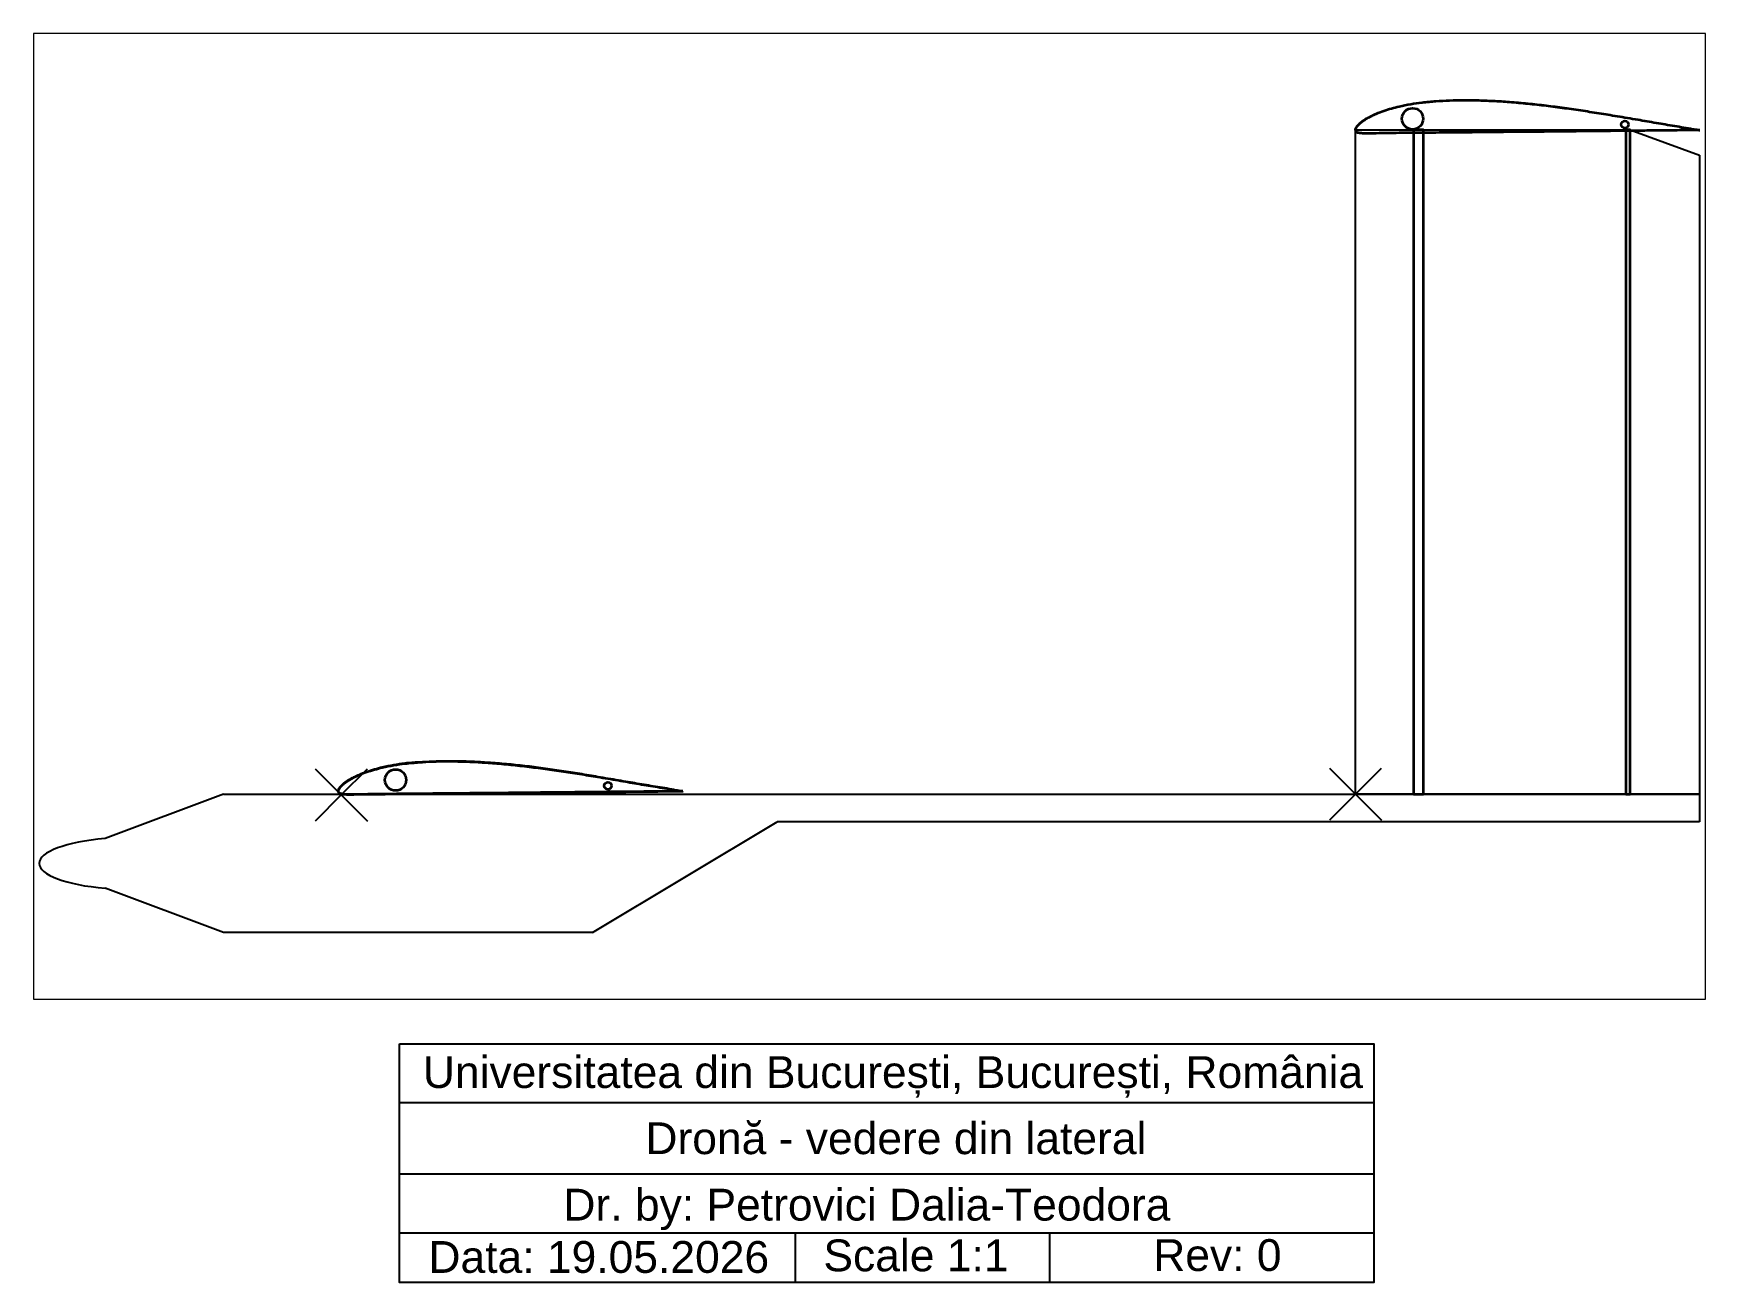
# Paper-space layout 'Layout1' of a CAD drawing. Header units: millimetres, sheet in inches. Extents: x 0 to 10.5, y 0.2 to 8.
# The model-space entities are those that its viewports show. They can reach past a viewport. Long polylines and large blocks are cut down to what shows.
import ezdxf

# ---------------------------------------------------------------- set-up
doc = ezdxf.new("R2010")
doc.units = ezdxf.units.MM
doc.header["$MEASUREMENT"] = 0
for name, color, linetype, lineweight in [('CONTUR_ARIPA', 10, 'Continuous', 35), ('COTE', 114, 'Continuous', 35), ('LONJEROANE', 50, 'Continuous', 35), ('NERVURI', 30, 'Continuous', 35)]:
    doc.layers.add(name, color=color, linetype=linetype, lineweight=lineweight)
for name, color, linetype in [('FUSELAJ', 40, 'Continuous'), ('MARCAJE', 241, 'Continuous'), ('MPPT', 252, 'Continuous'), ('NERVURA_STABILIZATOR1', 120, 'Continuous'), ('STABILIZATOR_CONTUR', 230, 'Continuous')]:
    doc.layers.add(name, color=color, linetype=linetype)
doc.styles.add('STANDARD_AERO', font='arial.ttf')

# ---------------------------------------------------------------- blocks, each defined once
blk = doc.blocks.new('FUSELAJ2')
at = {"layer": 'FUSELAJ'}
for p, q in [((200, 75), (71.6, 26.9)), ((200, 75), (600, 75)), ((600, 75), (850, 75)), ((600, 75), (800, 75)), ((800, 75), (1800, 75)), ((800, 75), (850, 75)), ((1800, 75), (1427, 75)), ((1800, 75), (1800, 45)), ((600, -75), (800, 45)), ((600, -75), (800, 45)), ((1800, 45), (800, 45)), ((200, -75), (71.7, -26.9)), ((600, -75), (200, -75))]:
    blk.add_line(p, q, dxfattribs=at)
blk.add_ellipse((100, 0), major_axis=(-100, 0), ratio=0.280112, start_param=5.000448, end_param=7.566721, dxfattribs=at)
at = {"layer": 'MARCAJE'}
for p, q in [((299.2, 102.4), (355.8, 45.9)), ((327.5, 74.2), (355.8, 102.4)), ((1398.7, 103.3), (1455.3, 46.7)), ((1427, 75), (1455.3, 103.3)), ((327.5, 74.2), (299.2, 45.9)), ((1427, 75), (1398.7, 46.7))]:
    blk.add_line(p, q, dxfattribs=at)
blk = doc.blocks.new('ARIPA_LEFT')
at = {"layer": 'CONTUR_ARIPA'}
blk.add_spline([(371.3, -4.8), (369.9, -4.6), (368.6, -4.3), (367.4, -4.1), (366.2, -3.9), (363.7, -3.4), (343.8, 0.1), (323.9, 3.4), (304, 6.8), (281.6, 10.6), (261.7, 14), (241.8, 17), (221.9, 20), (202, 22.6), (182.1, 24.7), (162.3, 26.3), (144.8, 27.4), (127.4, 27.9), (115, 28), (100.1, 27.7), (85.2, 26.9), (70.2, 25.7), (57.8, 23.8), (45.4, 21.4), (36.9, 19.1), (20.5, 13.2), (15.5, 11), (10.6, 8.4), (8.1, 6.8), (5.6, 5.1), (3.1, 3.1), (1.9, 2), (0.3, 0.3), (-1.1, -1.4), (-2, -4.9), (-0.8, -7), (0.6, -7.7), (1.9, -8), (3.1, -8.2), (5.6, -8.4), (8.1, -8.5), (10.6, -8.5), (15.5, -8.4), (20.5, -8.4), (32.9, -8.2), (45.4, -8.1), (57.8, -7.9), (70.2, -7.8), (85.2, -7.7), (100.1, -7.5), (115, -7.4), (127.4, -7.3), (144.8, -7.1), (162.3, -7), (182.1, -6.7), (202, -6.6), (221.9, -6.4), (241.8, -6.2), (261.7, -6), (281.6, -5.8), (304, -5.6), (323.9, -5.4), (343.8, -5.2), (363.7, -5), (366.2, -5), (367.4, -5), (368.6, -5), (369.9, -4.9), (371.3, -4.8)], degree=3, dxfattribs=at)
at = {"layer": 'LONJEROANE'}
for centre, radius in [((59.8, 7.5), 11.5), ((290, 1.3), 3.95)]:
    blk.add_circle(centre, radius, dxfattribs=at)
at = {"layer": 'NERVURI'}
blk.add_spline([(371, -4.8), (369.8, -4.6), (368.6, -4.3), (367.3, -4.1), (366.1, -3.9), (363.6, -3.5), (343.7, -0.1), (323.8, 3.2), (303.9, 6.7), (281.5, 10.4), (261.6, 13.7), (241.7, 16.7), (221.8, 19.6), (202, 22.1), (182.1, 24.3), (162.2, 26), (144.8, 27.1), (127.4, 27.7), (114.9, 27.8), (100, 27.5), (85.1, 26.7), (70.2, 25.3), (57.7, 23.5), (45.3, 21), (36.9, 18.8), (20.4, 13.1), (15.5, 10.8), (10.5, 8.1), (8, 6.6), (5.5, 4.9), (3, 2.9), (1.8, 1.7), (0.5, 0.4), (-0.7, -1.3), (-2, -4.8), (-0.7, -6.9), (0.5, -7.5), (1.8, -7.8), (3, -8), (5.5, -8.2), (8, -8.3), (10.5, -8.3), (15.5, -8.3), (20.4, -8.2), (32.9, -8), (45.3, -7.8), (57.7, -7.7), (70.2, -7.6), (85.1, -7.5), (100, -7.3), (114.9, -7.2), (127.4, -7.1), (144.8, -6.9), (162.2, -6.7), (182.1, -6.6), (202, -6.4), (221.8, -6.2), (241.7, -6), (261.6, -5.8), (281.5, -5.6), (303.9, -5.4), (323.8, -5.2), (343.7, -5), (363.6, -4.8), (366.1, -4.8), (367.3, -4.8), (368.6, -4.8), (369.8, -4.8), (371, -4.8)], degree=3, dxfattribs=at)
blk = doc.blocks.new('STABILIZATOR_LEFT')
at = {"layer": 'LONJEROANE', "ltscale": 10}
for points in [[(62.7, 0), (73.8, 0), (73.8, 720), (62.7, 720)], [(293, 0), (297.6, 0), (297.6, 720), (293, 720)]]:
    blk.add_lwpolyline(points, close=True, dxfattribs=at)
at = {"layer": 'LONJEROANE'}
for centre, radius in [((61.8, 732), 11.5), ((292, 725.7), 3.95)]:
    blk.add_circle(centre, radius, dxfattribs=at)
at = {"layer": 'NERVURA_STABILIZATOR1'}
for p, q in [((0, 720), (297.6, 720)), ((0, 0), (0, 720)), ((297.6, 720), (373, 692.6)), ((373, 692.6), (373, 0)), ((373, 0), (0, 0))]:
    blk.add_line(p, q, dxfattribs=at)
at = {"layer": 'NERVURI'}
blk.add_spline([(373.1, 719.6), (371.8, 719.9), (370.6, 720.1), (369.4, 720.3), (368.1, 720.5), (365.6, 720.9), (345.7, 724.3), (325.8, 727.7), (305.9, 731.1), (283.6, 734.9), (263.7, 738.1), (243.8, 741.2), (223.9, 744), (204, 746.6), (184.1, 748.7), (164.2, 750.5), (146.8, 751.5), (129.4, 752.1), (117, 752.2), (102, 751.9), (87.1, 751.1), (72.2, 749.7), (59.8, 747.9), (47.3, 745.4), (38.9, 743.2), (22.5, 737.5), (17.5, 735.2), (12.5, 732.5), (10, 731), (7.5, 729.3), (5.1, 727.3), (3.8, 726.1), (2.6, 724.8), (1.3, 723.1), (0.1, 719.6), (1.3, 717.5), (2.6, 716.9), (3.8, 716.6), (5.1, 716.4), (7.5, 716.2), (10, 716.1), (12.5, 716.1), (17.5, 716.1), (22.5, 716.2), (34.9, 716.4), (47.3, 716.6), (59.8, 716.7), (72.2, 716.8), (87.1, 716.9), (102, 717.1), (117, 717.2), (129.4, 717.3), (146.8, 717.5), (164.2, 717.7), (184.1, 717.9), (204, 718), (223.9, 718.2), (243.8, 718.4), (263.7, 718.6), (283.6, 718.8), (305.9, 719), (325.8, 719.2), (345.7, 719.4), (365.6, 719.6), (368.1, 719.6), (369.4, 719.6), (370.6, 719.6), (371.8, 719.6), (373.1, 719.6)], degree=3, dxfattribs=at)
at = {"layer": 'STABILIZATOR_CONTUR'}
blk.add_spline([(373.3, 719.6), (371.9, 719.9), (370.7, 720.1), (369.4, 720.3), (368.2, 720.6), (365.7, 721), (345.8, 724.5), (325.9, 727.8), (306, 731.3), (283.6, 735), (263.8, 738.4), (243.9, 741.5), (224, 744.5), (204.1, 747), (184.2, 749.2), (164.3, 750.7), (146.9, 751.8), (129.5, 752.3), (117, 752.4), (102.1, 752.2), (87.2, 751.3), (72.3, 750.1), (59.8, 748.2), (47.4, 745.8), (39, 743.5), (22.5, 737.6), (17.6, 735.4), (12.6, 732.8), (10.1, 731.2), (7.6, 729.5), (5.1, 727.5), (3.9, 726.4), (2.3, 724.7), (0.9, 723), (0, 719.6), (1.3, 717.4), (2.7, 716.7), (3.9, 716.4), (5.1, 716.3), (7.6, 716), (10.1, 716), (12.6, 715.9), (17.6, 716), (22.5, 716), (35, 716.2), (47.4, 716.4), (59.8, 716.5), (72.3, 716.6), (87.2, 716.8), (102.1, 716.9), (117, 717), (129.5, 717.1), (146.9, 717.3), (164.3, 717.4), (184.2, 717.7), (204.1, 717.8), (224, 718), (243.9, 718.2), (263.8, 718.5), (283.6, 718.6), (306, 718.8), (325.9, 719), (345.8, 719.2), (365.7, 719.4), (368.2, 719.4), (369.4, 719.4), (370.7, 719.5), (371.9, 719.5), (373.3, 719.6)], degree=3, dxfattribs=at)

msp = doc.modelspace()

# ---------------------------------------------------------------- block references
at = {"layer": 'STABILIZATOR_CONTUR'}
for name, p in [('STABILIZATOR_LEFT', (2429.8, 1089.1)), ('ARIPA_LEFT', (1329.4, 1097)), ('FUSELAJ2', (1002.8, 1014.1))]:
    msp.add_blockref(name, p, dxfattribs=at)

psp = doc.layouts.get("Layout1")

# ---------------------------------------------------------------- linework, layer by layer
at = {"layer": 'MPPT'}
for p, q in [((8.416, 1.309), (2.294, 1.309)), ((8.423, 0.86), (2.288, 0.86)), ((8.423, 0.489), (2.293, 0.489)), ((4.784, 0.181), (4.784, 0.488)), ((6.384, 0.181), (6.384, 0.492))]:
    psp.add_line(p, q, dxfattribs=at)
psp.add_lwpolyline([(2.293, 1.68), (8.424, 1.68), (8.424, 0.179), (2.293, 0.179)], close=True, dxfattribs=at)

# ---------------------------------------------------------------- texts
at = {"layer": 'MPPT', "char_height": 0.2, "attachment_point": 1, "style": 'STANDARD_AERO'}
for s, width, insert in [('{\\fArial|b0|i0|c238|p34;Universitatea din Bucure}ș{\\fArial|b0|i0|c238|p34;ti, Bucure}ș{\\fArial|b0|i0|c238|p34;ti, România}', 6.52073, (2.44, 1.603)), ('{\\fArial|b0|i0|c238|p34;Dronă - vedere din lateral}', 6.91884, (3.84, 1.187)), ('{\\fArial|b0|i0|c238|p34;Dr. by: Petrovici Dalia-Teodora}', 6.98748, (3.324, 0.769)), ('{\\fArial|b0|i0|c238|p34;Data: 19.05.2026}', 2.15527, (2.475, 0.44)), ('{\\fArial|b0|i0|c238|p34;Scale 1:1}', 3.07504, (4.96, 0.45)), ('{\\fArial|b0|i0|c238|p34;Rev: 0}', 2.60829, (7.035, 0.452))]:
    psp.add_mtext_dynamic_manual_height_columns(s, width=width, gutter_width=1, heights=[0], dxfattribs=dict(at, insert=insert))

# ---------------------------------------------------------------- viewports
at = {"layer": 'COTE'}
psp.add_viewport(center=(5.25, 4.999), size=(10.52, 6.07506), view_center_point=(1902.918, 1390.279), view_height=1046.70739, dxfattribs=at)

doc.saveas('drawing.dxf')
